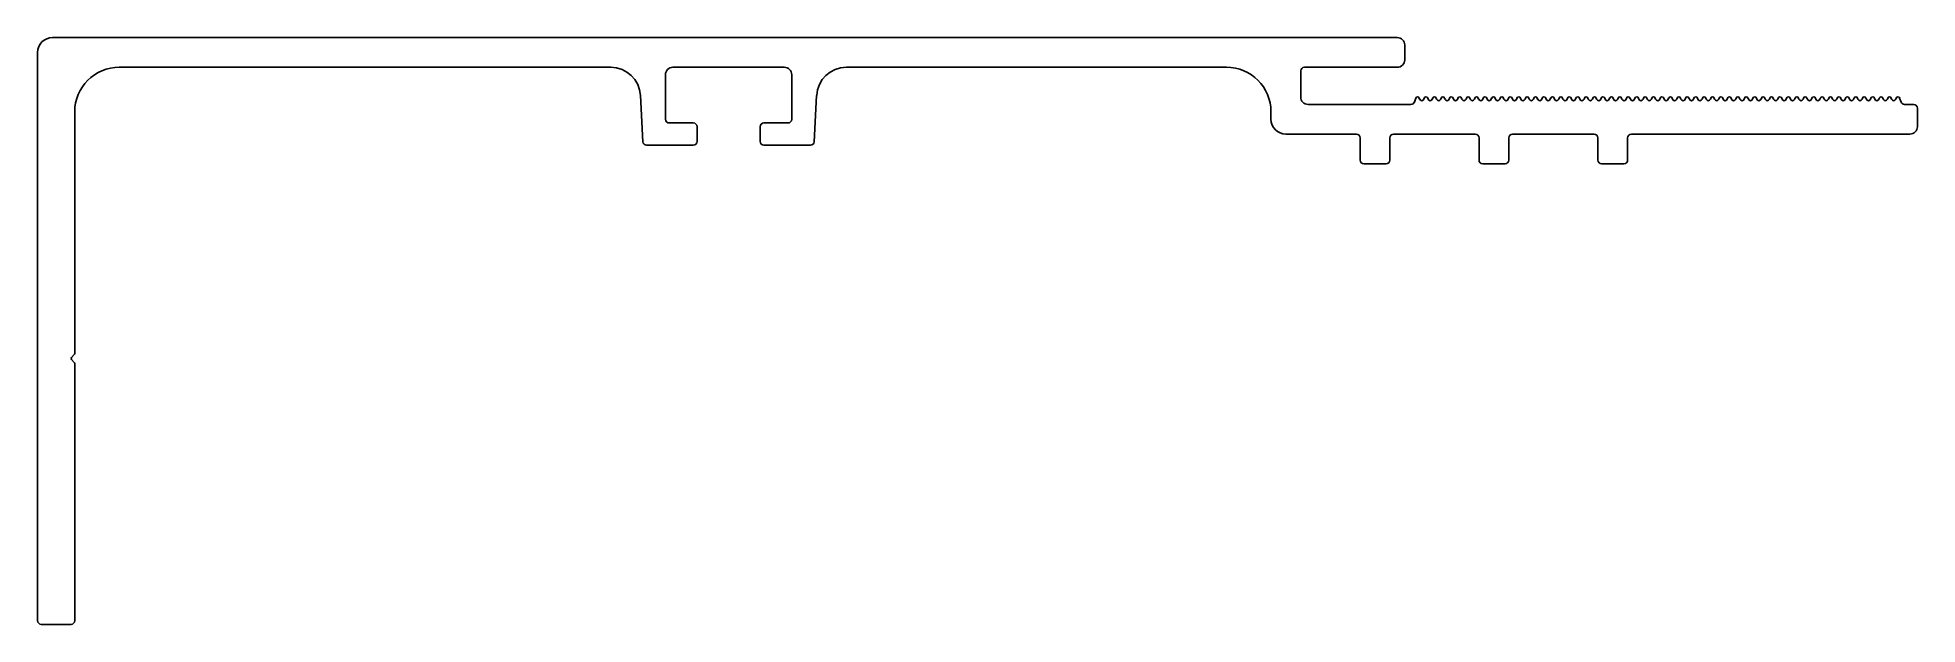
# Model space of a CAD drawing. Extents: x 2143 to 2396, y 1771 to 1850.
import ezdxf

# ---------------------------------------------------------------- set-up
doc = ezdxf.new("R2010")
doc.units = 0
doc.layers.get('0').update_dxf_attribs({"linetype": 'CONTINUOUS'})

msp = doc.modelspace()

# ---------------------------------------------------------------- linework, layer by layer
for p, q in [((2326.1, 1850.49), (2145.1, 1850.49)), ((2327.1, 1847.49), (2327.1, 1849.49)), ((2143.1, 1771.99), (2143.1, 1848.49)), ((2154.1, 1846.49), (2220.25, 1846.49)), ((2227.6, 1839.49), (2227.6, 1845.49)), ((2228.6, 1846.49), (2243.6, 1846.49)), ((2244.6, 1845.49), (2244.6, 1839.49)), ((2251.95, 1846.49), (2303.1, 1846.49)), ((2313.1, 1845.99), (2313.1, 1842.49)), ((2326.1, 1846.49), (2313.6, 1846.49)), ((2224.25, 1842.69), (2224.57, 1836.46)), ((2247.95, 1842.69), (2247.62, 1836.46)), ((2328.41, 1841.81), (2328.59, 1842.32)), ((2329.06, 1842.32), (2329.11, 1842.18)), ((2329.73, 1842.32), (2329.68, 1842.18)), ((2330.2, 1842.32), (2330.25, 1842.18)), ((2330.86, 1842.32), (2330.81, 1842.18)), ((2331.33, 1842.32), (2331.38, 1842.18)), ((2332, 1842.32), (2331.95, 1842.18)), ((2332.47, 1842.32), (2332.52, 1842.18)), ((2333.13, 1842.32), (2333.08, 1842.18)), ((2333.6, 1842.32), (2333.65, 1842.18)), ((2334.27, 1842.32), (2334.22, 1842.18)), ((2334.74, 1842.32), (2334.79, 1842.18)), ((2335.4, 1842.32), (2335.35, 1842.18)), ((2335.87, 1842.32), (2335.92, 1842.18)), ((2336.53, 1842.32), (2336.48, 1842.18)), ((2337, 1842.32), (2337.05, 1842.18)), ((2337.67, 1842.32), (2337.62, 1842.18)), ((2338.14, 1842.32), (2338.19, 1842.18)), ((2338.8, 1842.32), (2338.75, 1842.18)), ((2339.27, 1842.32), (2339.32, 1842.18)), ((2339.94, 1842.32), (2339.89, 1842.18)), ((2340.41, 1842.32), (2340.46, 1842.18)), ((2341.07, 1842.32), (2341.02, 1842.18)), ((2341.54, 1842.32), (2341.59, 1842.18)), ((2342.21, 1842.32), (2342.15, 1842.18)), ((2342.67, 1842.32), (2342.73, 1842.18)), ((2343.34, 1842.32), (2343.29, 1842.18)), ((2343.81, 1842.32), (2343.86, 1842.18)), ((2344.47, 1842.32), (2344.42, 1842.18)), ((2344.94, 1842.32), (2344.99, 1842.18)), ((2345.61, 1842.32), (2345.56, 1842.18)), ((2346.08, 1842.32), (2346.13, 1842.18)), ((2346.74, 1842.32), (2346.69, 1842.18)), ((2347.21, 1842.32), (2347.26, 1842.18)), ((2347.88, 1842.32), (2347.83, 1842.18)), ((2348.35, 1842.32), (2348.4, 1842.18)), ((2349.01, 1842.32), (2348.96, 1842.18)), ((2349.48, 1842.32), (2349.53, 1842.18)), ((2350.14, 1842.32), (2350.09, 1842.18)), ((2350.61, 1842.32), (2350.66, 1842.18)), ((2351.28, 1842.32), (2351.23, 1842.18)), ((2351.75, 1842.32), (2351.8, 1842.18)), ((2352.41, 1842.32), (2352.36, 1842.18)), ((2352.88, 1842.32), (2352.93, 1842.18)), ((2353.55, 1842.32), (2353.5, 1842.18)), ((2354.02, 1842.32), (2354.07, 1842.18)), ((2354.68, 1842.32), (2354.63, 1842.18)), ((2355.15, 1842.32), (2355.2, 1842.18)), ((2355.82, 1842.32), (2355.77, 1842.18)), ((2356.29, 1842.32), (2356.34, 1842.18)), ((2356.95, 1842.32), (2356.9, 1842.18)), ((2357.42, 1842.32), (2357.47, 1842.18)), ((2358.08, 1842.32), (2358.03, 1842.18)), ((2358.55, 1842.32), (2358.6, 1842.18)), ((2359.22, 1842.32), (2359.17, 1842.18)), ((2359.69, 1842.32), (2359.74, 1842.18)), ((2360.35, 1842.32), (2360.3, 1842.18)), ((2360.82, 1842.32), (2360.87, 1842.18)), ((2361.49, 1842.32), (2361.44, 1842.18)), ((2361.96, 1842.32), (2362.01, 1842.18)), ((2362.62, 1842.32), (2362.57, 1842.18)), ((2363.09, 1842.32), (2363.14, 1842.18)), ((2363.75, 1842.32), (2363.7, 1842.18)), ((2364.22, 1842.32), (2364.27, 1842.18)), ((2364.89, 1842.32), (2364.84, 1842.18)), ((2365.36, 1842.32), (2365.41, 1842.18)), ((2366.02, 1842.32), (2365.97, 1842.18)), ((2366.49, 1842.32), (2366.54, 1842.18)), ((2367.16, 1842.32), (2367.11, 1842.18)), ((2367.63, 1842.32), (2367.68, 1842.18)), ((2368.29, 1842.32), (2368.24, 1842.18)), ((2368.76, 1842.32), (2368.81, 1842.18)), ((2369.43, 1842.32), (2369.38, 1842.18)), ((2369.9, 1842.32), (2369.95, 1842.18)), ((2370.56, 1842.32), (2370.51, 1842.18)), ((2371.03, 1842.32), (2371.08, 1842.18)), ((2371.69, 1842.32), (2371.64, 1842.18)), ((2372.16, 1842.32), (2372.21, 1842.18)), ((2372.83, 1842.32), (2372.78, 1842.18)), ((2373.3, 1842.32), (2373.35, 1842.18)), ((2373.96, 1842.32), (2373.91, 1842.18)), ((2374.43, 1842.32), (2374.48, 1842.18)), ((2375.1, 1842.32), (2375.05, 1842.18)), ((2375.57, 1842.32), (2375.62, 1842.18)), ((2376.23, 1842.32), (2376.18, 1842.18)), ((2376.7, 1842.32), (2376.75, 1842.18)), ((2377.37, 1842.32), (2377.31, 1842.18)), ((2377.84, 1842.32), (2377.89, 1842.18)), ((2378.5, 1842.32), (2378.45, 1842.18)), ((2378.97, 1842.32), (2379.02, 1842.18)), ((2379.63, 1842.32), (2379.58, 1842.18)), ((2380.1, 1842.32), (2380.15, 1842.18)), ((2380.77, 1842.32), (2380.72, 1842.18)), ((2381.24, 1842.32), (2381.29, 1842.18)), ((2381.9, 1842.32), (2381.85, 1842.18)), ((2382.37, 1842.32), (2382.42, 1842.18)), ((2383.04, 1842.32), (2382.99, 1842.18)), ((2383.51, 1842.32), (2383.56, 1842.18)), ((2384.17, 1842.32), (2384.12, 1842.18)), ((2384.64, 1842.32), (2384.69, 1842.18)), ((2385.3, 1842.32), (2385.25, 1842.18)), ((2385.77, 1842.32), (2385.82, 1842.18)), ((2386.44, 1842.32), (2386.39, 1842.18)), ((2386.91, 1842.32), (2386.96, 1842.18)), ((2387.57, 1842.32), (2387.52, 1842.18)), ((2388.04, 1842.32), (2388.09, 1842.18)), ((2388.71, 1842.32), (2388.66, 1842.18)), ((2389.18, 1842.32), (2389.23, 1842.18)), ((2389.84, 1842.32), (2389.79, 1842.18)), ((2390.31, 1842.32), (2390.36, 1842.18)), ((2390.98, 1842.32), (2390.93, 1842.18)), ((2391.45, 1842.32), (2391.5, 1842.18)), ((2392.11, 1842.32), (2392.06, 1842.18)), ((2392.58, 1842.32), (2392.63, 1842.18)), ((2393.24, 1842.32), (2393.19, 1842.18)), ((2393.71, 1842.32), (2393.9, 1841.81)), ((2148.1, 1807.95), (2148.1, 1840.49)), ((2309.1, 1840.49), (2309.1, 1839.49)), ((2327.94, 1841.49), (2314.1, 1841.49)), ((2394.37, 1841.49), (2395.6, 1841.49)), ((2396.1, 1838.49), (2396.1, 1840.99)), ((2231.35, 1838.99), (2228.1, 1838.99)), ((2231.85, 1836.49), (2231.85, 1838.49)), ((2240.35, 1838.49), (2240.35, 1836.49)), ((2244.1, 1838.99), (2240.85, 1838.99)), ((2320.6, 1837.49), (2311.1, 1837.49)), ((2321.1, 1833.99), (2321.1, 1836.99)), ((2325.1, 1836.99), (2325.1, 1833.99)), ((2336.6, 1837.49), (2325.6, 1837.49)), ((2337.1, 1836.99), (2337.1, 1833.99)), ((2341.1, 1833.99), (2341.1, 1836.99)), ((2352.6, 1837.49), (2341.6, 1837.49)), ((2353.1, 1833.99), (2353.1, 1836.99)), ((2357.1, 1836.99), (2357.1, 1833.99)), ((2395.1, 1837.49), (2357.6, 1837.49)), ((2225.07, 1835.99), (2231.35, 1835.99)), ((2240.85, 1835.99), (2247.13, 1835.99)), ((2321.6, 1833.49), (2324.6, 1833.49)), ((2340.6, 1833.49), (2337.6, 1833.49)), ((2353.6, 1833.49), (2356.6, 1833.49)), ((2147.66, 1807.43), (2148.04, 1807.81)), ((2148.04, 1806.76), (2147.66, 1807.14)), ((2148.1, 1771.99), (2148.1, 1806.62)), ((2143.6, 1771.49), (2147.6, 1771.49))]:
    msp.add_line(p, q)
for centre, radius, start, end in [((2145.1, 1848.49), 2, 90, 180), ((2326.1, 1849.49), 1, 0, 90), ((2326.1, 1847.49), 1, 270, 0), ((2154.1, 1840.49), 6, 90, 180), ((2220.25, 1842.49), 4, 3, 90), ((2228.6, 1845.49), 1, 90, 180), ((2243.6, 1845.49), 1, 0, 90), ((2251.95, 1842.49), 4, 90, 177), ((2303.1, 1840.49), 6, 0, 90), ((2313.6, 1845.99), 0.5, 90, 180), ((2314.1, 1842.49), 1, 180, 270), ((2328.83, 1842.24), 0.25, 20, 160), ((2329.4, 1842.29), 0.3, 200, 340), ((2329.96, 1842.24), 0.25, 20, 160), ((2330.53, 1842.29), 0.3, 200, 340), ((2331.1, 1842.24), 0.25, 20, 160), ((2331.67, 1842.29), 0.3, 200, 340), ((2332.23, 1842.24), 0.25, 20, 160), ((2332.8, 1842.29), 0.3, 200, 340), ((2333.37, 1842.24), 0.25, 20, 160), ((2333.93, 1842.29), 0.3, 200, 340), ((2334.5, 1842.24), 0.25, 20, 160), ((2335.07, 1842.29), 0.3, 200, 340), ((2335.63, 1842.24), 0.25, 20, 160), ((2336.2, 1842.29), 0.3, 200, 340), ((2336.77, 1842.24), 0.25, 20, 160), ((2337.34, 1842.29), 0.3, 200, 340), ((2337.9, 1842.24), 0.25, 20, 160), ((2338.47, 1842.29), 0.3, 200, 340), ((2339.04, 1842.24), 0.25, 20, 160), ((2339.6, 1842.29), 0.3, 200, 340), ((2340.17, 1842.24), 0.25, 20, 160), ((2340.74, 1842.29), 0.3, 200, 340), ((2341.31, 1842.24), 0.25, 20, 160), ((2341.87, 1842.29), 0.3, 200, 340), ((2342.44, 1842.24), 0.25, 20, 160), ((2343.01, 1842.29), 0.3, 200, 340), ((2343.57, 1842.24), 0.25, 20, 160), ((2344.14, 1842.29), 0.3, 200, 340), ((2344.71, 1842.24), 0.25, 20, 160), ((2345.28, 1842.29), 0.3, 200, 340), ((2345.84, 1842.24), 0.25, 20, 160), ((2346.41, 1842.29), 0.3, 200, 340), ((2346.98, 1842.24), 0.25, 20, 160), ((2347.54, 1842.29), 0.3, 200, 340), ((2348.11, 1842.24), 0.25, 20, 160), ((2348.68, 1842.29), 0.3, 200, 340), ((2349.25, 1842.24), 0.25, 20, 160), ((2349.81, 1842.29), 0.3, 200, 340), ((2350.38, 1842.24), 0.25, 20, 160), ((2350.95, 1842.29), 0.3, 200, 340), ((2351.51, 1842.24), 0.25, 20, 160), ((2352.08, 1842.29), 0.3, 200, 340), ((2352.65, 1842.24), 0.25, 20, 160), ((2353.21, 1842.29), 0.3, 200, 340), ((2353.78, 1842.24), 0.25, 20, 160), ((2354.35, 1842.29), 0.3, 200, 340), ((2354.92, 1842.24), 0.25, 20, 160), ((2355.48, 1842.29), 0.3, 200, 340), ((2356.05, 1842.24), 0.25, 20, 160), ((2356.62, 1842.29), 0.3, 200, 340), ((2357.18, 1842.24), 0.25, 20, 160), ((2357.75, 1842.29), 0.3, 200, 340), ((2358.32, 1842.24), 0.25, 20, 160), ((2358.89, 1842.29), 0.3, 200, 340), ((2359.45, 1842.24), 0.25, 20, 160), ((2360.02, 1842.29), 0.3, 200, 340), ((2360.59, 1842.24), 0.25, 20, 160), ((2361.15, 1842.29), 0.3, 200, 340), ((2361.72, 1842.24), 0.25, 20, 160), ((2362.29, 1842.29), 0.3, 200, 340), ((2362.86, 1842.24), 0.25, 20, 160), ((2363.42, 1842.29), 0.3, 200, 340), ((2363.99, 1842.24), 0.25, 20, 160), ((2364.56, 1842.29), 0.3, 200, 340), ((2365.12, 1842.24), 0.25, 20, 160), ((2365.69, 1842.29), 0.3, 200, 340), ((2366.26, 1842.24), 0.25, 20, 160), ((2366.83, 1842.29), 0.3, 200, 340), ((2367.39, 1842.24), 0.25, 20, 160), ((2367.96, 1842.29), 0.3, 200, 340), ((2368.53, 1842.24), 0.25, 20, 160), ((2369.09, 1842.29), 0.3, 200, 340), ((2369.66, 1842.24), 0.25, 20, 160), ((2370.23, 1842.29), 0.3, 200, 340), ((2370.79, 1842.24), 0.25, 20, 160), ((2371.36, 1842.29), 0.3, 200, 340), ((2371.93, 1842.24), 0.25, 20, 160), ((2372.5, 1842.29), 0.3, 200, 340), ((2373.06, 1842.24), 0.25, 20, 160), ((2373.63, 1842.29), 0.3, 200, 340), ((2374.2, 1842.24), 0.25, 20, 160), ((2374.76, 1842.29), 0.3, 200, 340), ((2375.33, 1842.24), 0.25, 20, 160), ((2375.9, 1842.29), 0.3, 200, 340), ((2376.47, 1842.24), 0.25, 20, 160), ((2377.03, 1842.29), 0.3, 200, 340), ((2377.6, 1842.24), 0.25, 20, 160), ((2378.17, 1842.29), 0.3, 200, 340), ((2378.73, 1842.24), 0.25, 20, 160), ((2379.3, 1842.29), 0.3, 200, 340), ((2379.87, 1842.24), 0.25, 20, 160), ((2380.44, 1842.29), 0.3, 200, 340), ((2381, 1842.24), 0.25, 20, 160), ((2381.57, 1842.29), 0.3, 200, 340), ((2382.14, 1842.24), 0.25, 20, 160), ((2382.7, 1842.29), 0.3, 200, 340), ((2383.27, 1842.24), 0.25, 20, 160), ((2383.84, 1842.29), 0.3, 200, 340), ((2384.41, 1842.24), 0.25, 20, 160), ((2384.97, 1842.29), 0.3, 200, 340), ((2385.54, 1842.24), 0.25, 20, 160), ((2386.11, 1842.29), 0.3, 200, 340), ((2386.67, 1842.24), 0.25, 20, 160), ((2387.24, 1842.29), 0.3, 200, 340), ((2387.81, 1842.24), 0.25, 20, 160), ((2388.38, 1842.29), 0.3, 200, 340), ((2388.94, 1842.24), 0.25, 20, 160), ((2389.51, 1842.29), 0.3, 200, 340), ((2390.08, 1842.24), 0.25, 20, 160), ((2390.64, 1842.29), 0.3, 200, 340), ((2391.21, 1842.24), 0.25, 20, 160), ((2391.78, 1842.29), 0.3, 200, 340), ((2392.34, 1842.24), 0.25, 20, 160), ((2392.91, 1842.29), 0.3, 200, 340), ((2393.48, 1842.24), 0.25, 20, 160), ((2228.1, 1839.49), 0.5, 180, 270), ((2244.1, 1839.49), 0.5, 270, 0), ((2311.1, 1839.49), 2, 180, 270), ((2327.94, 1841.99), 0.5, 270, 340), ((2394.37, 1841.99), 0.5, 200, 270), ((2395.6, 1840.99), 0.5, 0, 90), ((2231.35, 1838.49), 0.5, 0, 90), ((2240.85, 1838.49), 0.5, 90, 180), ((2320.6, 1836.99), 0.5, 0, 90), ((2325.6, 1836.99), 0.5, 90, 180), ((2336.6, 1836.99), 0.5, 0, 90), ((2341.6, 1836.99), 0.5, 90, 180), ((2352.6, 1836.99), 0.5, 0, 90), ((2357.6, 1836.99), 0.5, 90, 180), ((2395.1, 1838.49), 1, 270, 0), ((2225.07, 1836.49), 0.5, 183, 270), ((2231.35, 1836.49), 0.5, 270, 0), ((2240.85, 1836.49), 0.5, 180, 270), ((2247.13, 1836.49), 0.5, 270, 357), ((2321.6, 1833.99), 0.5, 180, 270), ((2324.6, 1833.99), 0.5, 270, 0), ((2337.6, 1833.99), 0.5, 180, 270), ((2340.6, 1833.99), 0.5, 270, 0), ((2353.6, 1833.99), 0.5, 180, 270), ((2356.6, 1833.99), 0.5, 270, 0), ((2147.8, 1807.29), 0.2, 135, 225), ((2147.9, 1807.95), 0.2, 315, 360), ((2147.9, 1806.62), 0.2, 0, 45), ((2143.6, 1771.99), 0.5, 180, 270), ((2147.6, 1771.99), 0.5, 270, 0)]:
    msp.add_arc(centre, radius, start, end)

doc.saveas('drawing.dxf')
